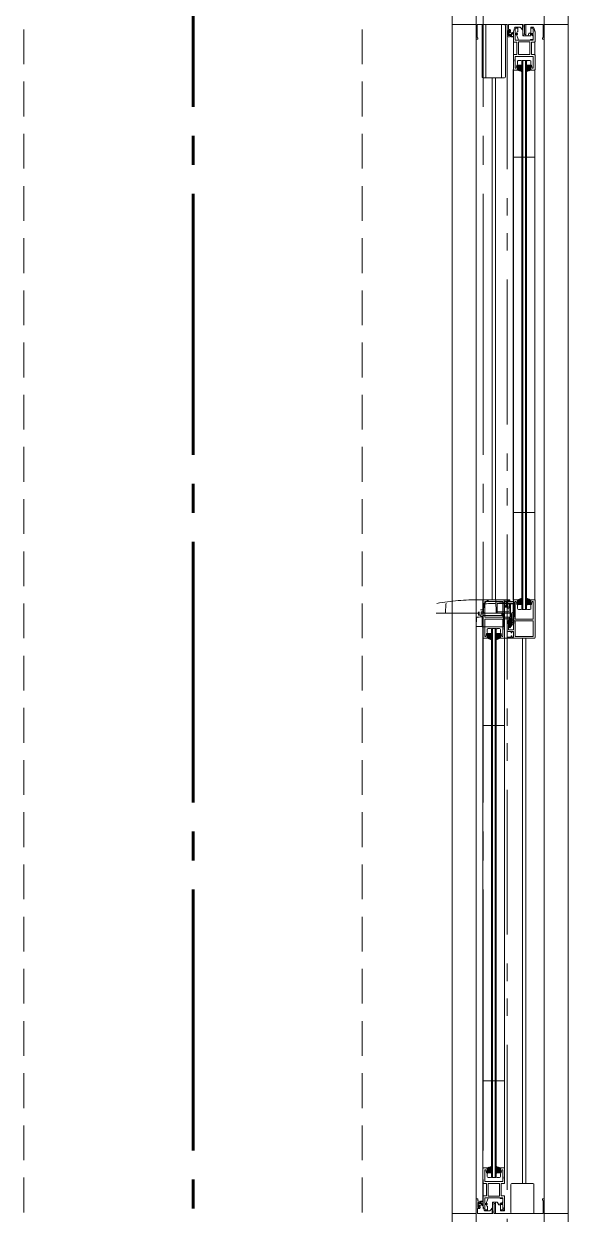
# Model space of a CAD drawing. Units: millimetres at full size, sheet at 1:30. Extents: x -16828 to 149130, y 47892 to 100313.
# Drawn here: x 18010 to 18573, y 53730 to 54962 of the extents above; entities that cross this region are included whole.
import ezdxf

# ---------------------------------------------------------------- set-up
doc = ezdxf.new("R2010")
doc.units = ezdxf.units.MM
doc.header["$LTSCALE"] = 30
for name, pattern in [('CHAIN2', [12, 9, -1, 1, -1]), ('DASHED1', [1.8, 1.2, -0.6]), ('DASHED3', [4, 3, -1]), ('DOUBLE_CHAIN1', [8.8, 5, -1, 0.6, -0.6, 0.6, -1])]:
    doc.linetypes.add(name, pattern=pattern)
for name, color, linetype, lineweight in [('0-0', 7, 'CHAIN2', 15), ('0-1', 7, 'Continuous', 15), ('2-2_間仕切り芯', 7, 'DOUBLE_CHAIN1', 15), ('2-A_建具', 7, 'Continuous', 15), ('3-0_AIHO08-壁芯', 7, 'CHAIN2', 15)]:
    doc.layers.add(name, color=color, linetype=linetype, lineweight=lineweight)

msp = doc.modelspace()

# ---------------------------------------------------------------- linework, layer by layer
at = {"layer": '0-0', "color": 1, "lineweight": 60}
msp.add_line((18184.96, 68105.86), (18184.96, 49250.86), dxfattribs=at)
at = {"layer": '0-1', "linetype": 'DASHED1'}
for p, q in [((18009.96, 55225.86), (18009.96, 51225.86)), ((18359.96, 55225.86), (18359.96, 51225.86))]:
    msp.add_line(p, q, dxfattribs=at)
at = {"layer": '2-2_間仕切り芯'}
msp.add_line((18509.96, 56281.24), (18509.96, 50005.86), dxfattribs=at)
at = {"layer": '2-A_建具'}
for p, q in [((18452.96, 54985.36), (18452.96, 54961.36)), ((18572.96, 54985.36), (18572.96, 54961.36)), ((18477.96, 54970.86), (18477.96, 53720.86)), ((18547.96, 53720.86), (18547.96, 54970.86)), ((18452.96, 54961.36), (18453.46, 54960.86)), ((18452.96, 54960.86), (18452.96, 53730.86)), ((18453.46, 54960.86), (18477.96, 54960.86)), ((18483.86, 54906.91), (18483.86, 54959.79)), ((18488.4, 54960.84), (18484.84, 54960.79)), ((18487.9, 54960.84), (18487.9, 54905.87)), ((18488.42, 54960.84), (18503.58, 54960.84)), ((18507.15, 54960.79), (18503.59, 54960.84)), ((18504.09, 54960.84), (18504.09, 54905.87)), ((18508.13, 54959.79), (18508.13, 54906.91)), ((18525.76, 54960.86), (18525.76, 54955.74)), ((18529.16, 54949.36), (18529.16, 54960.86)), ((18572.46, 54960.86), (18547.96, 54960.86)), ((18572.96, 54961.36), (18572.46, 54960.86)), ((18572.96, 54960.86), (18572.96, 53730.86)), ((18510.96, 54948.36), (18512.26, 54948.36)), ((18511.05, 54950.45), (18511.55, 54949.95)), ((18511.16, 54953.56), (18511.16, 54951.46)), ((18511.76, 54954.56), (18511.26, 54954.56)), ((18512.06, 54952.86), (18512.06, 54954.26)), ((18512.06, 54950.16), (18512.06, 54950.5)), ((18512.36, 54952.56), (18513.46, 54952.56)), ((18512.52, 54950.96), (18513.16, 54950.96)), ((18513.46, 54950.66), (18513.46, 54948.66)), ((18513.76, 54948.36), (18515.76, 54948.36)), ((18514.46, 54950.86), (18515.86, 54952.68)), ((18514.46, 54950.26), (18516.14, 54952.48)), ((18514.46, 54951.56), (18514.46, 54948.36)), ((18515.59, 54948.66), (18514.46, 54948.86)), ((18516.26, 54953.29), (18516.26, 54334.79)), ((18517.55, 54957.65), (18516.28, 54953.43)), ((18522.16, 54958.36), (18518.5, 54958.36)), ((18519.42, 54950.49), (18521.09, 54945.85)), ((18519.45, 54952.05), (18520.06, 54953.36)), ((18524.46, 54957.29), (18522.16, 54958.36)), ((18525.88, 54955.6), (18524.46, 54957.29)), ((18526.16, 54949.66), (18526.11, 54954.96)), ((18526.11, 54949.36), (18534.36, 54949.36)), ((18532.24, 54951.63), (18531.51, 54949.63)), ((18533.76, 54951.96), (18532.71, 54951.96)), ((18534.06, 54950.73), (18534.06, 54951.66)), ((18536.42, 54958.36), (18534.36, 54958.36)), ((18534.36, 54958.36), (18534.36, 54949.36)), ((18536.06, 54950.43), (18534.36, 54950.43)), ((18536.06, 54949.26), (18536.06, 54950.43)), ((18536.73, 54949.26), (18536.06, 54949.26)), ((18538.64, 54953.43), (18537.37, 54957.65)), ((18538.66, 54943.36), (18538.66, 54953.29)), ((18534.06, 54945.46), (18534.06, 54944.86)), ((18534.06, 54945.46), (18536.73, 54945.46)), ((18535.16, 54942.86), (18538.16, 54942.86)), ((18518.19, 54923.82), (18518.19, 54923.9)), ((18520.46, 54922.86), (18520.46, 54919.86)), ((18523.96, 54923.86), (18521.46, 54923.86)), ((18524.96, 54923.86), (18529.96, 54923.86)), ((18524.96, 54355.86), (18524.96, 54923.86)), ((18524.96, 54919.86), (18524.96, 54922.86)), ((18525.96, 54923.86), (18525.96, 54355.86)), ((18528.96, 54923.86), (18528.96, 54355.86)), ((18529.96, 54355.86), (18529.96, 54923.86)), ((18529.96, 54919.86), (18529.96, 54922.86)), ((18530.96, 54923.86), (18533.46, 54923.86)), ((18534.46, 54922.86), (18534.46, 54919.86)), ((18538.66, 54914.36), (18538.66, 54929.36)), ((18516.26, 54914.36), (18516.16, 54914.36)), ((18516.16, 54914.36), (18516.16, 54365.36)), ((18516.76, 54913.86), (18519.96, 54913.86)), ((18524.96, 54918.86), (18520.46, 54918.86)), ((18523.97, 54918.86), (18520.46, 54915.35)), ((18522.56, 54918.86), (18520.46, 54916.76)), ((18520.46, 54918.86), (18520.46, 54913.86)), ((18521.15, 54918.86), (18520.46, 54918.17)), ((18524.96, 54918.43), (18520.46, 54913.93)), ((18520.46, 54918.03), (18524.96, 54913.53)), ((18520.46, 54916.62), (18524.6, 54912.48)), ((18520.46, 54915.2), (18522.47, 54913.19)), ((18520.46, 54913.86), (18524.96, 54912.36)), ((18521.05, 54918.86), (18524.96, 54914.95)), ((18521.46, 54918.86), (18523.96, 54918.86)), ((18524.96, 54917.02), (18521.47, 54913.53)), ((18522.46, 54918.86), (18524.96, 54916.36)), ((18524.96, 54915.6), (18522.53, 54913.17)), ((18524.96, 54914.19), (18523.59, 54912.82)), ((18523.87, 54918.86), (18524.96, 54917.78)), ((18524.96, 54912.78), (18524.65, 54912.46)), ((18529.96, 54918.86), (18534.46, 54918.86)), ((18532.46, 54918.86), (18529.96, 54916.36)), ((18533.87, 54918.86), (18529.96, 54914.95)), ((18531.05, 54918.86), (18529.96, 54917.78)), ((18529.96, 54918.43), (18534.46, 54913.93)), ((18534.46, 54918.03), (18529.96, 54913.53)), ((18529.96, 54917.02), (18533.45, 54913.53)), ((18529.96, 54915.6), (18532.39, 54913.17)), ((18529.96, 54914.19), (18531.33, 54912.82)), ((18534.46, 54913.86), (18529.96, 54912.36)), ((18529.96, 54912.78), (18530.27, 54912.46)), ((18534.46, 54916.62), (18530.32, 54912.48)), ((18530.95, 54918.86), (18534.46, 54915.35)), ((18533.46, 54918.86), (18530.96, 54918.86)), ((18532.36, 54918.86), (18534.46, 54916.76)), ((18534.46, 54915.2), (18532.45, 54913.19)), ((18533.77, 54918.86), (18534.46, 54918.17)), ((18534.46, 54918.86), (18534.46, 54913.86)), ((18534.96, 54913.86), (18538.16, 54913.86)), ((18538.56, 54365.59), (18538.56, 54914.12)), ((18484.84, 54905.91), (18488.4, 54905.86)), ((18503.58, 54905.86), (18488.42, 54905.86)), ((18494.36, 54905.86), (18494.36, 54365.86)), ((18497.76, 54905.86), (18497.76, 54365.86)), ((18503.59, 54905.86), (18507.15, 54905.91)), ((18516.16, 54823.76), (18538.56, 54823.76)), ((18516.16, 54455.96), (18538.56, 54455.96)), ((18520.46, 54365.86), (18524.96, 54367.36)), ((18520.46, 54363.1), (18524.6, 54367.24)), ((18524.96, 54366.95), (18524.65, 54367.26)), ((18534.46, 54365.86), (18529.96, 54367.36)), ((18529.96, 54366.95), (18530.27, 54367.26)), ((18534.46, 54363.1), (18530.32, 54367.24)), ((18481.35, 54365.86), (18505.69, 54365.86)), ((18484.86, 54364.86), (18484.86, 54045.86)), ((18485.75, 54360.6), (18485.78, 54361.45)), ((18512.16, 54365.86), (18485.86, 54365.86)), ((18496.99, 54365.86), (18494.45, 54365.86)), ((18494.45, 54361.86), (18497.15, 54361.86)), ((18499.95, 54361.86), (18513.45, 54361.86)), ((18499.95, 54361.86), (18515.95, 54361.86)), ((18506.9, 54353.36), (18506.59, 54362.19)), ((18506.69, 54364.9), (18506.8, 54361.86)), ((18507.26, 54325.86), (18507.26, 54364.36)), ((18508.76, 54364.06), (18507.26, 54364.06)), ((18507.26, 54357.96), (18508.56, 54357.96)), ((18508.36, 54363.01), (18508.36, 54364.06)), ((18508.36, 54363.01), (18509.16, 54363.01)), ((18509.16, 54360.51), (18508.36, 54360.51)), ((18508.86, 54360.51), (18508.86, 54363.01)), ((18509.56, 54362.61), (18509.56, 54362.26)), ((18513.06, 54361.51), (18509.56, 54361.26)), ((18509.56, 54361.26), (18509.56, 54360.91)), ((18512.35, 54356.9), (18510.15, 54356.97)), ((18510.29, 54361.86), (18510.31, 54362.45)), ((18511.79, 54361.86), (18511.8, 54362.4)), ((18511.8, 54363.9), (18515.95, 54363.9)), ((18515.95, 54362.4), (18511.8, 54362.4)), ((18512.85, 54361.86), (18512.45, 54361.86)), ((18513.06, 54361.51), (18516.01, 54361.51)), ((18513.45, 54361.86), (18513.45, 54353.86)), ((18515.95, 54352.96), (18515.95, 54362.4)), ((18516.26, 54365.36), (18516.16, 54365.36)), ((18519.96, 54365.86), (18516.76, 54365.86)), ((18517.45, 54352.96), (18517.45, 54362.4)), ((18518.19, 54355.82), (18518.19, 54355.9)), ((18520.46, 54364.52), (18522.47, 54366.53)), ((18520.46, 54361.69), (18524.96, 54366.19)), ((18520.46, 54360.86), (18520.46, 54365.86)), ((18524.96, 54361.29), (18520.46, 54365.79)), ((18523.97, 54360.86), (18520.46, 54364.38)), ((18522.56, 54360.86), (18520.46, 54362.96)), ((18521.15, 54360.86), (18520.46, 54361.55)), ((18524.96, 54360.86), (18520.46, 54360.86)), ((18520.46, 54356.86), (18520.46, 54359.86)), ((18521.05, 54360.86), (18524.96, 54364.78)), ((18521.46, 54360.86), (18523.96, 54360.86)), ((18523.96, 54355.86), (18521.46, 54355.86)), ((18524.96, 54362.7), (18521.47, 54366.2)), ((18522.46, 54360.86), (18524.96, 54363.36)), ((18524.96, 54364.12), (18522.53, 54366.55)), ((18524.96, 54365.53), (18523.59, 54366.9)), ((18523.87, 54360.86), (18524.96, 54361.95)), ((18524.96, 54359.86), (18524.96, 54356.86)), ((18524.96, 54355.86), (18529.96, 54355.86)), ((18529.96, 54365.53), (18531.33, 54366.9)), ((18529.96, 54364.12), (18532.39, 54366.55)), ((18529.96, 54362.7), (18533.45, 54366.2)), ((18534.46, 54361.69), (18529.96, 54366.19)), ((18529.96, 54361.29), (18534.46, 54365.79)), ((18533.87, 54360.86), (18529.96, 54364.78)), ((18532.46, 54360.86), (18529.96, 54363.36)), ((18531.05, 54360.86), (18529.96, 54361.95)), ((18529.96, 54360.86), (18534.46, 54360.86)), ((18529.96, 54359.86), (18529.96, 54356.86)), ((18530.95, 54360.86), (18534.46, 54364.38)), ((18533.46, 54360.86), (18530.96, 54360.86)), ((18530.96, 54355.86), (18533.46, 54355.86)), ((18532.36, 54360.86), (18534.46, 54362.96)), ((18534.46, 54364.52), (18532.45, 54366.53)), ((18533.77, 54360.86), (18534.46, 54361.55)), ((18534.46, 54360.86), (18534.46, 54365.86)), ((18534.46, 54356.86), (18534.46, 54359.86)), ((18538.16, 54365.86), (18534.96, 54365.86)), ((18538.56, 54365.59), (18538.66, 54365.36)), ((18538.66, 54326.86), (18538.66, 54365.36)), ((18482.94, 54349.96), (18480.33, 54349.96)), ((18480.34, 54347.84), (18480.8, 54347.88)), ((18482.94, 54353.36), (18485.5, 54353.36)), ((18511.45, 54351.86), (18483.08, 54351.86)), ((18485.3, 54349.36), (18504.18, 54349.36)), ((18487.45, 54351.86), (18485.9, 54352.09)), ((18511.45, 54351.86), (18487.15, 54351.86)), ((18506.9, 54353.36), (18498.4, 54353.36)), ((18499.45, 54353.36), (18511.95, 54353.36)), ((18512.26, 54347.86), (18507.26, 54347.86)), ((18509.76, 54343.36), (18509.76, 54333.86)), ((18510.42, 54343.86), (18518.45, 54343.86)), ((18511.56, 54345.86), (18512.85, 54345.22)), ((18512.85, 54347.86), (18512.21, 54347.8)), ((18512.21, 54347.8), (18512.21, 54339.92)), ((18514.35, 54351.36), (18512.85, 54351.36)), ((18512.85, 54351.36), (18512.85, 54337.94)), ((18512.85, 54339.86), (18512.85, 54347.86)), ((18513.26, 54337.36), (18513.26, 54346.86)), ((18514.35, 54337.94), (18514.35, 54351.36)), ((18514.35, 54345.86), (18516.85, 54345.86)), ((18514.35, 54345.56), (18516.85, 54345.56)), ((18514.79, 54351.8), (18515.95, 54352.96)), ((18515.85, 54350.74), (18517.01, 54351.9)), ((18515.85, 54346.87), (18517.01, 54348.02)), ((18515.85, 54346.66), (18516.85, 54346.66)), ((18516.85, 54346.66), (18516.85, 54341.06)), ((18517.45, 54352.96), (18517.45, 54349.08)), ((18489.06, 54334.86), (18489.06, 54331.86)), ((18493.56, 54330.86), (18489.06, 54330.86)), ((18492.57, 54330.86), (18489.06, 54327.35)), ((18491.16, 54330.86), (18489.06, 54328.76)), ((18489.06, 54330.86), (18489.06, 54325.86)), ((18489.75, 54330.86), (18489.06, 54330.17)), ((18493.56, 54330.43), (18489.06, 54325.93)), ((18489.65, 54330.86), (18493.56, 54326.95)), ((18492.56, 54335.86), (18490.06, 54335.86)), ((18490.06, 54330.86), (18492.56, 54330.86)), ((18491.06, 54330.86), (18493.56, 54328.36)), ((18492.47, 54330.86), (18493.56, 54329.78)), ((18493.56, 54335.86), (18493.56, 53767.86)), ((18493.56, 54335.86), (18498.56, 54335.86)), ((18493.56, 54331.86), (18493.56, 54334.86)), ((18494.56, 54335.86), (18494.56, 53767.86)), ((18497.56, 54335.86), (18497.56, 53767.86)), ((18498.56, 54335.86), (18498.56, 53767.86)), ((18498.56, 54331.86), (18498.56, 54334.86)), ((18498.56, 54330.86), (18503.06, 54330.86)), ((18501.06, 54330.86), (18498.56, 54328.36)), ((18502.47, 54330.86), (18498.56, 54326.95)), ((18499.65, 54330.86), (18498.56, 54329.78)), ((18498.56, 54330.43), (18503.06, 54325.93)), ((18499.55, 54330.86), (18503.06, 54327.35)), ((18499.56, 54335.86), (18502.06, 54335.86)), ((18502.06, 54330.86), (18499.56, 54330.86)), ((18500.96, 54330.86), (18503.06, 54328.76)), ((18502.37, 54330.86), (18503.06, 54330.17)), ((18503.06, 54334.86), (18503.06, 54331.86)), ((18503.06, 54330.86), (18503.06, 54325.86)), ((18505.33, 54335.9), (18505.33, 54335.82)), ((18516.26, 54334.79), (18511.26, 54334.79)), ((18511.56, 54341.86), (18512.85, 54342.5)), ((18512.85, 54339.86), (18512.21, 54339.92)), ((18514.35, 54342.16), (18516.85, 54342.16)), ((18514.35, 54341.86), (18516.85, 54341.86)), ((18515.85, 54341.06), (18516.85, 54341.06)), ((18484.76, 54326.36), (18484.86, 54326.36)), ((18484.76, 54045.86), (18484.76, 54326.36)), ((18485.36, 54325.86), (18488.56, 54325.86)), ((18489.06, 54330.03), (18493.56, 54325.53)), ((18489.06, 54328.62), (18493.2, 54324.48)), ((18489.06, 54327.2), (18491.07, 54325.19)), ((18489.06, 54325.86), (18493.56, 54324.36)), ((18493.56, 54329.02), (18490.07, 54325.53)), ((18493.56, 54327.6), (18491.13, 54325.17)), ((18493.56, 54326.19), (18492.19, 54324.82)), ((18493.56, 54324.78), (18493.25, 54324.46)), ((18503.06, 54330.03), (18498.56, 54325.53)), ((18498.56, 54329.02), (18502.05, 54325.53)), ((18498.56, 54327.6), (18500.99, 54325.17)), ((18498.56, 54326.19), (18499.93, 54324.82)), ((18503.06, 54325.86), (18498.56, 54324.36)), ((18498.56, 54324.78), (18498.87, 54324.46)), ((18503.06, 54328.62), (18498.92, 54324.48)), ((18503.06, 54327.2), (18501.05, 54325.19)), ((18503.56, 54325.86), (18506.76, 54325.86)), ((18507.26, 54326.36), (18507.11, 54326.01)), ((18507.11, 54326.01), (18507.11, 54045.86)), ((18507.26, 54325.86), (18537.66, 54325.86)), ((18525.76, 54325.86), (18525.76, 53761.86)), ((18529.16, 54325.86), (18529.16, 53761.86)), ((18507.11, 54235.76), (18484.76, 54235.76)), ((18484.86, 54045.86), (18484.86, 53738.43)), ((18507.26, 54045.86), (18507.26, 53762.36)), ((18484.86, 53867.96), (18507.26, 53867.96)), ((18488.56, 53777.86), (18485.36, 53777.86)), ((18489.06, 53777.86), (18493.56, 53779.36)), ((18489.06, 53775.1), (18493.2, 53779.24)), ((18489.06, 53776.52), (18491.07, 53778.53)), ((18489.06, 53773.69), (18493.56, 53778.19)), ((18489.06, 53772.86), (18489.06, 53777.86)), ((18493.56, 53773.29), (18489.06, 53777.79)), ((18489.06, 53773.16), (18489.06, 53777.36)), ((18492.57, 53772.86), (18489.06, 53776.38)), ((18489.65, 53772.86), (18493.56, 53776.78)), ((18493.56, 53774.7), (18490.07, 53778.2)), ((18493.56, 53776.12), (18491.13, 53778.55)), ((18493.56, 53777.53), (18492.19, 53778.9)), ((18493.56, 53778.95), (18493.25, 53779.26)), ((18503.06, 53777.86), (18498.56, 53779.36)), ((18498.56, 53778.95), (18498.87, 53779.26)), ((18498.56, 53777.53), (18499.93, 53778.9)), ((18498.56, 53776.12), (18500.99, 53778.55)), ((18498.56, 53774.7), (18502.05, 53778.2)), ((18503.06, 53773.69), (18498.56, 53778.19)), ((18498.56, 53773.29), (18503.06, 53777.79)), ((18502.47, 53772.86), (18498.56, 53776.78)), ((18503.06, 53775.1), (18498.92, 53779.24)), ((18499.55, 53772.86), (18503.06, 53776.38)), ((18503.06, 53776.52), (18501.05, 53778.53)), ((18503.06, 53772.86), (18503.06, 53777.86)), ((18503.06, 53777.36), (18503.06, 53773.16)), ((18506.76, 53777.86), (18503.56, 53777.86)), ((18507.26, 53762.36), (18507.26, 53777.36)), ((18491.16, 53772.86), (18489.06, 53774.96)), ((18489.75, 53772.86), (18489.06, 53773.55)), ((18493.56, 53772.86), (18489.06, 53772.86)), ((18489.06, 53768.86), (18489.06, 53771.86)), ((18490.06, 53772.86), (18492.56, 53772.86)), ((18492.56, 53767.86), (18490.06, 53767.86)), ((18491.06, 53772.86), (18493.56, 53775.36)), ((18492.47, 53772.86), (18493.56, 53773.95)), ((18493.56, 53771.86), (18493.56, 53768.86)), ((18493.56, 53767.86), (18498.56, 53767.86)), ((18501.06, 53772.86), (18498.56, 53775.36)), ((18499.65, 53772.86), (18498.56, 53773.95)), ((18498.56, 53772.86), (18503.06, 53772.86)), ((18498.56, 53771.86), (18498.56, 53768.86)), ((18502.06, 53772.86), (18499.56, 53772.86)), ((18499.56, 53767.86), (18502.06, 53767.86)), ((18500.96, 53772.86), (18503.06, 53774.96)), ((18502.37, 53772.86), (18503.06, 53773.55)), ((18503.06, 53768.86), (18503.06, 53771.86)), ((18505.33, 53767.9), (18505.33, 53767.82)), ((18513.56, 53760.86), (18513.56, 53731.86)), ((18536.56, 53761.86), (18514.56, 53761.86)), ((18537.56, 53731.86), (18537.56, 53760.86)), ((18479.59, 53740.46), (18479.59, 53741.06)), ((18479.68, 53741.27), (18480.18, 53741.77)), ((18479.79, 53738.16), (18479.79, 53740.26)), ((18480.69, 53741.56), (18480.69, 53741.22)), ((18480.99, 53739.16), (18482.09, 53739.16)), ((18481.15, 53740.76), (18481.79, 53740.76)), ((18482.09, 53741.06), (18482.09, 53743.06)), ((18482.39, 53743.36), (18484.39, 53743.36)), ((18483.09, 53740.16), (18483.09, 53743.36)), ((18484.22, 53743.06), (18483.09, 53742.86)), ((18483.09, 53741.46), (18484.77, 53739.24)), ((18483.09, 53740.86), (18484.49, 53739.04)), ((18488.36, 53748.86), (18485.36, 53748.86)), ((18488.02, 53741.23), (18489.69, 53745.87)), ((18488.05, 53739.67), (18488.66, 53738.36)), ((18494.76, 53742.14), (18494.71, 53736.76)), ((18494.76, 53742.36), (18499.66, 53742.36)), ((18497.76, 53742.36), (18497.76, 53730.86)), ((18500.84, 53740.09), (18500.13, 53742.03)), ((18502.66, 53746.26), (18502.66, 53746.86)), ((18502.66, 53746.26), (18505.33, 53746.26)), ((18502.66, 53740.99), (18502.66, 53740.06)), ((18504.66, 53741.29), (18502.96, 53741.29)), ((18504.66, 53742.46), (18504.66, 53741.29)), ((18505.33, 53742.46), (18504.66, 53742.46)), ((18507.26, 53738.43), (18507.26, 53748.36)), ((18452.96, 53730.36), (18453.46, 53730.86)), ((18452.96, 53706.36), (18452.96, 53730.36)), ((18453.46, 53730.86), (18477.96, 53730.86)), ((18479.59, 53737.46), (18479.59, 53737.96)), ((18480.39, 53737.16), (18479.89, 53737.16)), ((18480.69, 53738.86), (18480.69, 53737.46)), ((18484.88, 53738.29), (18486.15, 53734.07)), ((18487.1, 53733.36), (18490.76, 53733.36)), ((18494.36, 53730.86), (18494.36, 53735.98)), ((18503.46, 53733.36), (18505.02, 53733.36)), ((18505.97, 53734.07), (18507.24, 53738.29)), ((18572.46, 53730.86), (18547.96, 53730.86)), ((18572.96, 53730.36), (18572.46, 53730.86)), ((18572.96, 53706.36), (18572.96, 53730.36))]:
    msp.add_line(p, q, dxfattribs=at)
at = {"layer": '2-A_建具', "linetype": 'DASHED3'}
for p, q in [((18446.27, 54361.05), (18445.97, 54352.38)), ((18482.28, 54355.36), (18485.57, 54355.36)), ((18485.47, 54352.61), (18485.78, 54361.43)), ((18497.99, 54364.9), (18498.43, 54352.38)), ((18499.45, 54352.86), (18499.45, 54361.73)), ((18510.15, 54356.97), (18510.29, 54361.86)), ((18511.65, 54356.92), (18511.79, 54361.86)), ((18511.95, 54353.36), (18511.95, 54361.86)), ((18512.35, 54356.9), (18512.49, 54361.86)), ((18436.47, 54351.86), (18480.33, 54351.86)), ((18478.27, 54347.22), (18477.96, 54338.47)), ((18478.72, 54347.7), (18480.34, 54347.84)), ((18480.33, 54353.36), (18480.33, 54349.96)), ((18480.8, 54347.88), (18483.95, 54348.16)), ((18481, 54353.36), (18481, 54349.96)), ((18482.56, 54349.96), (18482.53, 54348.4)), ((18484.32, 54348.4), (18482.53, 54348.4)), ((18482.94, 54349.96), (18482.94, 54353.36)), ((18483.95, 54348.16), (18483.95, 54338.16)), ((18484.23, 54345.88), (18484.32, 54348.4)), ((18504.18, 54351.86), (18504.21, 54349.36)), ((18506.45, 54337.86), (18506.08, 54348.4)), ((18506.55, 54337.86), (18506.3, 54351.86)), ((18483.95, 54338.16), (18478.26, 54338.16))]:
    msp.add_line(p, q, dxfattribs=at)
at = {"layer": '2-A_建具'}
for points in [[(18478.96, 54947.66), (18478.96, 54960.86), (18509.96, 54960.86), (18509.96, 54949.36)], [(18512.26, 54955.96), (18511.16, 54955.96), (18511.16, 54960.86), (18526.46, 54960.86), (18526.46, 54958.55)], [(18529.16, 54950.56), (18527.86, 54950.56), (18527.86, 54960.86), (18546.96, 54960.86), (18546.96, 54947.66)], [(18477.96, 54945.86), (18479.56, 54945.86), (18479.56, 54947.06)], [(18513.26, 54949.36), (18513.26, 54950.66), (18512.46, 54950.66), (18512.46, 54949.56), (18510.96, 54949.56), (18510.96, 54954.76), (18512.46, 54954.76), (18512.46, 54953.66), (18513.26, 54953.66), (18513.26, 54954.96)], [(18516.28, 54953.43), (18516.26, 54943.36), (18516.41, 54943.01), (18516.76, 54942.86)], [(18518.5, 54958.36), (18517.91, 54958.16), (18517.55, 54957.65)], [(18534.86, 54957.36), (18536.31, 54957.36), (18536.73, 54955.97), (18536.73, 54951.76), (18534.36, 54951.76), (18534.36, 54950.76), (18536.73, 54950.76), (18536.73, 54944.86), (18518.19, 54944.86), (18518.19, 54950.76), (18520.56, 54950.76), (18520.56, 54951.76), (18518.19, 54951.76), (18518.19, 54955.97), (18518.61, 54957.36), (18520.06, 54957.36)], [(18520.86, 54958.36), (18520.86, 54953.36), (18520.06, 54953.36)], [(18526.11, 54949.36), (18526.11, 54954.96), (18525.88, 54955.6)], [(18526.16, 54958.16), (18526.16, 54953.86), (18526.51, 54949.82)], [(18538.56, 54914.12), (18538.66, 54914.36), (18538.76, 54914.36), (18538.76, 54929.36), (18538.66, 54929.36), (18538.56, 54929.61), (18538.56, 54943.12), (18538.66, 54943.36), (18538.76, 54943.36), (18538.76, 54953.29), (18538.66, 54953.29), (18537.37, 54957.65), (18537.01, 54958.16), (18536.42, 54958.36)], [(18546.36, 54947.06), (18546.36, 54945.86), (18547.96, 54945.86)], [(18516.76, 54942.86), (18519.76, 54942.86), (18519.76, 54929.86), (18516.76, 54929.86)], [(18519.46, 54942.86), (18519.67, 54942.77), (18519.76, 54942.56)], [(18538.16, 54929.86), (18535.16, 54929.86), (18535.16, 54942.86)], [(18516.76, 54929.86), (18516.41, 54929.71), (18516.26, 54929.36)], [(18518.19, 54924.82), (18518.19, 54927.86), (18536.73, 54927.86), (18536.73, 54915.79), (18535.81, 54915.79), (18535.05, 54918.64)], [(18519.87, 54918.64), (18519.11, 54915.79), (18518.19, 54915.79), (18518.19, 54922.9)], [(18519.76, 54930.16), (18519.67, 54929.95), (18519.46, 54929.86)], [(18484.86, 54364.86), (18485.15, 54365.57), (18485.86, 54365.86)], [(18507.26, 54364.36), (18508.76, 54364.36), (18508.76, 54363.26), (18509.56, 54363.26)], [(18507.26, 54347.85), (18513.26, 54347.85), (18513.26, 54362.01)], [(18507.26, 54359.46), (18508.36, 54359.46), (18508.36, 54360.51)], [(18509.56, 54358.96), (18509.56, 54360.26), (18508.76, 54360.26), (18508.76, 54359.16), (18507.26, 54359.16)], [(18509.06, 54363.26), (18508.85, 54363.35), (18508.76, 54363.56)], [(18509.56, 54363.56), (18509.47, 54363.35), (18509.26, 54363.26)], [(18512.16, 54365.86), (18512.58, 54365.68), (18512.76, 54365.26), (18512.58, 54364.83), (18512.16, 54364.66), (18509.65, 54364.57), (18509.56, 54364.36)], [(18509.56, 54363.26), (18509.56, 54364.66), (18512.16, 54364.66)], [(18516.26, 54362.01), (18513.06, 54362.01), (18509.56, 54362.26)], [(18535.05, 54361.08), (18535.81, 54363.93), (18536.73, 54363.93), (18536.73, 54345.86), (18518.19, 54345.86), (18518.19, 54354.9)], [(18518.19, 54356.82), (18518.19, 54363.93), (18519.11, 54363.93), (18519.87, 54361.08)], [(18506.55, 54337.86), (18483.95, 54337.86), (18484.23, 54345.88)], [(18485.32, 54349.36), (18504.27, 54349.36), (18505.07, 54349.36)], [(18488.47, 54330.64), (18487.71, 54327.79), (18486.79, 54327.79), (18486.79, 54345.86), (18505.33, 54345.86), (18505.33, 54336.82)], [(18507.26, 54345.93), (18511.76, 54345.93), (18511.76, 54343.05), (18512.26, 54337.32)], [(18511.26, 54334.79), (18511.26, 54337.67), (18510.76, 54343.4)], [(18514.35, 54339.86), (18515.85, 54339.86), (18515.85, 54350.74)], [(18505.33, 54334.9), (18505.33, 54327.79), (18504.41, 54327.79), (18503.65, 54330.64)], [(18510.76, 54332.86), (18513.96, 54332.86), (18513.96, 54331.46), (18514.76, 54331.46), (18514.76, 54332.86), (18516.26, 54332.86), (18516.26, 54327.06), (18514.76, 54327.06), (18514.76, 54328.46), (18513.96, 54328.46), (18513.96, 54327.06), (18510.86, 54327.06)], [(18538.66, 54326.86), (18538.37, 54326.15), (18537.66, 54325.86)], [(18485.36, 53761.86), (18485.01, 53762.01), (18484.86, 53762.36), (18484.76, 53762.36), (18484.76, 53777.36), (18484.86, 53777.36)], [(18505.33, 53766.9), (18505.33, 53763.86), (18486.79, 53763.86), (18486.79, 53775.93), (18487.71, 53775.93), (18488.47, 53773.08)], [(18503.65, 53773.08), (18504.41, 53775.93), (18505.33, 53775.93), (18505.33, 53768.82)], [(18485.36, 53761.86), (18488.36, 53761.86), (18488.36, 53748.86)], [(18488.36, 53761.56), (18488.27, 53761.77), (18488.06, 53761.86)], [(18506.76, 53748.86), (18503.76, 53748.86), (18503.76, 53761.86), (18506.76, 53761.86)], [(18507.26, 53762.36), (18507.11, 53762.01), (18506.76, 53761.86)], [(18477.96, 53745.86), (18479.56, 53745.86), (18479.56, 53743.36), (18480.86, 53743.36)], [(18481.86, 53742.36), (18481.86, 53741.06), (18481.06, 53741.06), (18481.06, 53742.16), (18479.56, 53742.16), (18479.56, 53736.96), (18481.06, 53736.96), (18481.06, 53738.06), (18481.86, 53738.06), (18481.86, 53736.76)], [(18487.1, 53733.36), (18486.69, 53733.45), (18486.35, 53733.7), (18486.15, 53734.07), (18484.88, 53738.29), (18484.86, 53738.43), (18484.76, 53738.43), (18484.76, 53748.36), (18484.86, 53748.36), (18485.01, 53748.71), (18485.34, 53748.86), (18488.06, 53748.86), (18488.27, 53748.95), (18488.36, 53749.16)], [(18488.66, 53734.36), (18487.21, 53734.36), (18486.79, 53735.76), (18486.79, 53739.96), (18489.16, 53739.96), (18489.16, 53740.96), (18486.79, 53740.96), (18486.79, 53746.86), (18505.33, 53746.86), (18505.33, 53740.96), (18502.96, 53740.96), (18502.96, 53739.96), (18505.33, 53739.96), (18505.33, 53735.76), (18504.91, 53734.36), (18503.46, 53734.36)], [(18494.76, 53742.36), (18494.71, 53736.76), (18494.65, 53736.42), (18494.48, 53736.12), (18493.06, 53734.43), (18492.41, 53733.85), (18491.62, 53733.49), (18490.76, 53733.36)], [(18494.76, 53733.56), (18494.76, 53737.86), (18495.11, 53741.9)], [(18497.76, 53741.16), (18496.46, 53741.16), (18496.46, 53730.86), (18546.96, 53730.86), (18546.96, 53744.06)], [(18506.76, 53748.86), (18507.11, 53748.71), (18507.26, 53748.36), (18507.26, 53733.36), (18502.96, 53733.36), (18502.96, 53739.76), (18501.31, 53739.76), (18499.66, 53742.36)], [(18546.36, 53744.66), (18546.36, 53745.86), (18547.96, 53745.86)], [(18480.86, 53735.76), (18479.16, 53735.76), (18479.16, 53730.86), (18495.06, 53730.86), (18495.06, 53733.17)], [(18489.46, 53733.36), (18489.46, 53738.36), (18488.66, 53738.36)]]:
    msp.add_lwpolyline(points, dxfattribs=at)
for points in [[(18521.69, 54942.93), (18521.69, 54929.86), (18533.23, 54929.86), (18533.23, 54942.93)], [(18486.79, 54347.86), (18505.33, 54347.86), (18505.33, 54363.93), (18486.79, 54363.93)], [(18518.19, 54327.79), (18536.73, 54327.79), (18536.73, 54343.86), (18518.19, 54343.86)], [(18501.83, 53748.79), (18501.83, 53761.86), (18490.29, 53761.86), (18490.29, 53748.79)]]:
    msp.add_lwpolyline(points, close=True, dxfattribs=at)
for centre, radius, start, end in [((18484.86, 54959.79), 1, 90.86598, 180), ((18507.13, 54959.79), 1, 0, 89.13402), ((18526.26, 54958.55), 0.2, 284.47751, 0), ((18479.26, 54947.66), 0.3, 180, 270), ((18479.26, 54947.06), 0.3, 0, 90), ((18510.96, 54949.36), 1, 180, 270), ((18511.26, 54954.26), 0.3, 90, 180), ((18511.16, 54953.76), 0.2, 180, 270), ((18511.16, 54951.26), 0.2, 90, 180), ((18511.26, 54950.66), 0.3, 180, 225), ((18511.76, 54950.16), 0.3, 225, 0), ((18511.76, 54954.26), 0.3, 0, 90), ((18512.06, 54950.96), 0.25, 33.05573, 236.94427), ((18511.76, 54950.5), 0.3, 0, 56.94427), ((18512.36, 54952.86), 0.3, 180, 270), ((18512.26, 54954.96), 1, 0, 90), ((18512.26, 54949.36), 1, 270, 0), ((18512.52, 54951.26), 0.3, 213.05573, 270), ((18513.16, 54950.66), 0.3, 0, 90), ((18513.46, 54951.56), 1, 0, 90), ((18513.76, 54948.66), 0.3, 180, 270), ((18515.76, 54948.56), 0.2, 270.00001, 150), ((18516.06, 54952.66), 0.2, 294.41711, 174.41711), ((18516.76, 54953.29), 0.5, 163.30076, 180), ((18518.5, 54957.36), 1, 90, 163.30076), ((18520.36, 54950.83), 1, 183.88684, 199.85326), ((18520.36, 54951.63), 1, 155, 172.59308), ((18520.06, 54957.86), 0.5, 270, 90), ((18522.16, 54955.36), 3, 40, 90), ((18525.11, 54954.96), 1, 0.5, 40), ((18526.36, 54958.16), 0.2, 104.47751, 180), ((18526.46, 54949.66), 0.3, 180.5, 269.99999), ((18527.01, 54949.86), 0.5, 185, 270), ((18531.06, 54949.86), 0.5, 270, 340), ((18532.71, 54951.46), 0.5, 90, 160), ((18533.76, 54951.66), 0.3, 0, 90), ((18534.36, 54950.73), 0.3, 180, 269.99999), ((18534.86, 54957.86), 0.5, 90, 270), ((18536.42, 54957.36), 1, 16.69924, 90), ((18538.16, 54953.29), 0.5, 0, 16.69924), ((18546.66, 54947.06), 0.3, 90, 180), ((18546.66, 54947.66), 0.3, 270, 0), ((18516.76, 54943.36), 0.5, 180, 270), ((18522.5, 54946.36), 1.5, 199.85326, 269.99999), ((18538.16, 54943.36), 0.5, 270, 0), ((18516.76, 54929.36), 0.5, 90, 180), ((18518.19, 54924.36), 0.3, 113.57818, 246.42182), ((18518.19, 54923.36), 0.3, 113.57818, 246.42182), ((18517.99, 54924.82), 0.2, 293.57818, 0), ((18517.99, 54923.9), 0.2, 0, 66.42182), ((18517.99, 54923.82), 0.2, 293.57818, 0), ((18517.99, 54922.9), 0.2, 0, 66.42182), ((18521.46, 54922.86), 1, 90.0001, 180.0001), ((18523.96, 54922.86), 1, 0.0001, 90.0001), ((18530.96, 54922.86), 1, 89.9999, 179.9999), ((18533.46, 54922.86), 1, 359.9999, 89.9999), ((18538.16, 54929.36), 0.5, 0, 90), ((18516.76, 54914.36), 0.5, 180, 270), ((18520.16, 54918.56), 0.3, 0, 165), ((18519.96, 54914.36), 0.5, 270, 0), ((18521.46, 54919.86), 1, 180.0001, 270.0001), ((18523.96, 54919.86), 1, 270.0001, 0.0001), ((18530.96, 54919.86), 1, 179.9999, 269.9999), ((18533.46, 54919.86), 1, 269.9999, 359.9999), ((18534.76, 54918.56), 0.3, 15, 180), ((18534.96, 54914.36), 0.5, 180, 270), ((18538.16, 54914.36), 0.5, 270, 0), ((18484.86, 54906.91), 1, 180, 269.13402), ((18507.13, 54906.91), 1, 270.86598, 0), ((18447.27, 54361.01), 1, 99.79346, 178), ((18485.86, 54364.86), 1, 90, 180), ((18486.75, 54360.49), 1, 95.53061, 178), ((18486.78, 54361.4), 1, 139.17186, 178), ((18494.35, 54354.86), 11, 89.4814, 139.17186), ((18494.46, 54280.86), 81, 90.00856, 95.53061), ((18496.99, 54364.86), 1, 2, 90), ((18497.15, 54360.86), 1, 2, 90), ((18495.95, 54248.56), 115, 85.1492, 88.95761), ((18499.95, 54360.86), 1, 90, 120), ((18505.59, 54362.15), 1, 2, 85.1492), ((18505.69, 54364.86), 1, 2, 90), ((18508.56, 54358.96), 1, 270, 0), ((18509.16, 54362.61), 0.4, 0, 90), ((18509.16, 54360.91), 0.4, 270, 0), ((18511.8, 54362.4), 1.5, 90.01356, 178.36342), ((18512.16, 54365.26), 0.6, 270, 90), ((18515.95, 54362.4), 1.5, 0, 90), ((18516.01, 54361.76), 0.25, 270, 90), ((18516.76, 54365.36), 0.5, 90, 180), ((18518.19, 54356.36), 0.3, 113.57818, 246.42182), ((18518.19, 54355.36), 0.3, 113.57818, 246.42182), ((18517.99, 54356.82), 0.2, 293.57818, 0), ((18517.99, 54355.9), 0.2, 0, 66.42182), ((18517.99, 54355.82), 0.2, 293.57818, 0), ((18517.99, 54354.9), 0.2, 0, 66.42182), ((18520.16, 54361.16), 0.3, 195, 0), ((18519.96, 54365.36), 0.5, 0, 90), ((18521.46, 54359.86), 1, 89.9999, 179.9999), ((18521.46, 54356.86), 1, 179.9999, 269.9999), ((18523.96, 54359.86), 1, 359.9999, 89.9999), ((18523.96, 54356.86), 1, 269.9999, 359.9999), ((18530.96, 54359.86), 1, 90.0001, 180.0001), ((18530.96, 54356.86), 1, 180.0001, 270.0001), ((18533.46, 54359.86), 1, 0.0001, 90.0001), ((18533.46, 54356.86), 1, 270.0001, 0.0001), ((18534.96, 54365.36), 0.5, 90, 180), ((18534.76, 54361.16), 0.3, 180, 345), ((18538.16, 54365.36), 0.5, 0, 90), ((18446.47, 54352.36), 0.5, 178, 270), ((18478.77, 54347.21), 0.5, 95, 178.02699), ((18483.08, 54351.36), 0.5, 90, 106.57035), ((18485.3, 54348.36), 1, 90, 180), ((18485.32, 54348.36), 1, 90, 178), ((18485.97, 54352.59), 0.5, 178, 261.46923), ((18497.93, 54352.36), 0.5, 270, 2), ((18505.08, 54348.36), 1, 2, 90), ((18510.26, 54343.36), 0.5, 5, 180), ((18520.85, 54343.86), 9.5, 155.47227, 204.52773), ((18511.45, 54353.86), 2, 270, 0), ((18512.26, 54346.86), 1, 0, 90), ((18515.85, 54350.74), 1.5, 135, 180), ((18515.95, 54352.96), 1.5, 315, 0), ((18515.95, 54349.08), 1.5, 315, 359.97235), ((18478.26, 54338.46), 0.3, 178, 270), ((18488.76, 54330.56), 0.3, 0, 165), ((18490.06, 54334.86), 1, 90.0001, 180.0001), ((18490.06, 54331.86), 1, 180.0001, 270.0001), ((18492.56, 54334.86), 1, 0.0001, 90.0001), ((18492.56, 54331.86), 1, 270.0001, 0.0001), ((18499.56, 54334.86), 1, 89.9999, 179.9999), ((18499.56, 54331.86), 1, 179.9999, 269.9999), ((18502.06, 54334.86), 1, 359.9999, 89.9999), ((18502.06, 54331.86), 1, 269.9999, 359.9999), ((18503.36, 54330.56), 0.3, 15, 180), ((18505.53, 54336.82), 0.2, 180, 246.42182), ((18505.53, 54335.9), 0.2, 113.57818, 180), ((18505.53, 54335.82), 0.2, 180, 246.42182), ((18505.53, 54334.9), 0.2, 113.57818, 180), ((18505.33, 54336.36), 0.3, 293.57818, 66.42182), ((18505.33, 54335.36), 0.3, 293.57818, 66.42182), ((18510.76, 54333.86), 1, 180, 270), ((18512.76, 54337.36), 0.5, 185, 0), ((18485.36, 54326.36), 0.5, 180, 270), ((18488.56, 54326.36), 0.5, 270, 0), ((18503.56, 54326.36), 0.5, 180, 270), ((18506.76, 54326.36), 0.5, 270, 0), ((18510.86, 54326.46), 0.6, 90, 270), ((18537.66, 54326.86), 1, 270, 0), ((18485.36, 53777.36), 0.5, 90, 180), ((18488.56, 53777.36), 0.5, 0, 90), ((18503.56, 53777.36), 0.5, 90, 180), ((18506.76, 53777.36), 0.5, 0, 90), ((18488.76, 53773.16), 0.3, 195, 0), ((18490.06, 53771.86), 1, 89.9999, 179.9999), ((18490.06, 53768.86), 1, 179.9999, 269.9999), ((18492.56, 53771.86), 1, 359.9999, 89.9999), ((18492.56, 53768.86), 1, 269.9999, 359.9999), ((18499.56, 53771.86), 1, 90.0001, 180.0001), ((18499.56, 53768.86), 1, 180.0001, 270.0001), ((18502.06, 53771.86), 1, 0.0001, 90.0001), ((18502.06, 53768.86), 1, 270.0001, 0.0001), ((18503.36, 53773.16), 0.3, 180, 345), ((18505.53, 53768.82), 0.2, 180, 246.42182), ((18505.53, 53767.9), 0.2, 113.57818, 180), ((18505.53, 53767.82), 0.2, 180, 246.42182), ((18505.53, 53766.9), 0.2, 113.57818, 180), ((18505.33, 53768.36), 0.3, 293.57818, 66.42182), ((18505.33, 53767.36), 0.3, 293.57818, 66.42182), ((18485.36, 53762.36), 0.5, 180, 270), ((18506.76, 53762.36), 0.5, 270, 0), ((18514.56, 53760.86), 1, 90, 180), ((18536.56, 53760.86), 1, 0, 90), ((18479.89, 53741.06), 0.3, 135, 180), ((18479.79, 53740.46), 0.2, 180, 270), ((18480.39, 53741.56), 0.3, 0, 135), ((18480.69, 53740.76), 0.25, 123.05573, 326.94427), ((18480.39, 53741.22), 0.3, 303.05573, 0), ((18480.99, 53738.86), 0.3, 90, 180), ((18480.86, 53742.36), 1, 0, 90), ((18481.15, 53740.46), 0.3, 90, 146.94427), ((18481.79, 53741.06), 0.3, 270, 0), ((18482.39, 53743.06), 0.3, 90, 180), ((18482.09, 53740.16), 1, 270, 0), ((18484.39, 53743.16), 0.2, 210, 90), ((18484.69, 53739.06), 0.2, 185.58289, 65.58289), ((18485.36, 53748.36), 0.5, 90, 180), ((18488.96, 53740.89), 1, 160.14674, 176.11316), ((18488.96, 53740.09), 1, 187.40692, 205), ((18491.1, 53745.36), 1.5, 90, 160.14674), ((18495.06, 53742.06), 0.3, 90, 179.5), ((18495.61, 53741.86), 0.5, 90, 175), ((18499.66, 53741.86), 0.5, 20, 90), ((18501.31, 53740.26), 0.5, 200, 270), ((18502.36, 53740.06), 0.3, 270.00001, 0), ((18502.96, 53740.99), 0.3, 90, 180), ((18506.76, 53748.36), 0.5, 0, 90), ((18546.66, 53744.66), 0.3, 180, 270), ((18546.66, 53744.06), 0.3, 0, 90), ((18479.79, 53737.96), 0.2, 90, 180), ((18479.89, 53737.46), 0.3, 180, 270), ((18480.39, 53737.46), 0.3, 270, 0), ((18480.86, 53736.76), 1, 270, 0), ((18485.36, 53738.43), 0.5, 180, 196.69924), ((18487.1, 53734.36), 1, 196.69924, 270), ((18488.66, 53733.86), 0.5, 270, 90), ((18490.76, 53736.36), 3, 270.00001, 320), ((18493.71, 53736.77), 1, 320, 359.5), ((18494.96, 53733.56), 0.2, 180, 255.52249), ((18494.86, 53733.17), 0.2, 0, 75.52249), ((18503.46, 53733.86), 0.5, 90, 270), ((18505.02, 53734.36), 1, 270, 343.30076), ((18506.76, 53738.43), 0.5, 343.30076, 0), ((18514.56, 53731.86), 1, 180, 270), ((18536.56, 53731.86), 1, 270, 0)]:
    msp.add_arc(centre, radius, start, end, dxfattribs=at)
at = {"layer": '2-A_建具', "linetype": 'DASHED3'}
for centre, radius, start, end in [((18482.17, 54100.86), 265, 90.17857, 99.79346), ((18498.45, 54352.86), 1, 270, 0)]:
    msp.add_arc(centre, radius, start, end, dxfattribs=at)
at = {"layer": '3-0_AIHO08-壁芯'}
msp.add_line((18484.96, 55145.86), (18484.96, 52745.86), dxfattribs=at)

doc.saveas('drawing.dxf')
